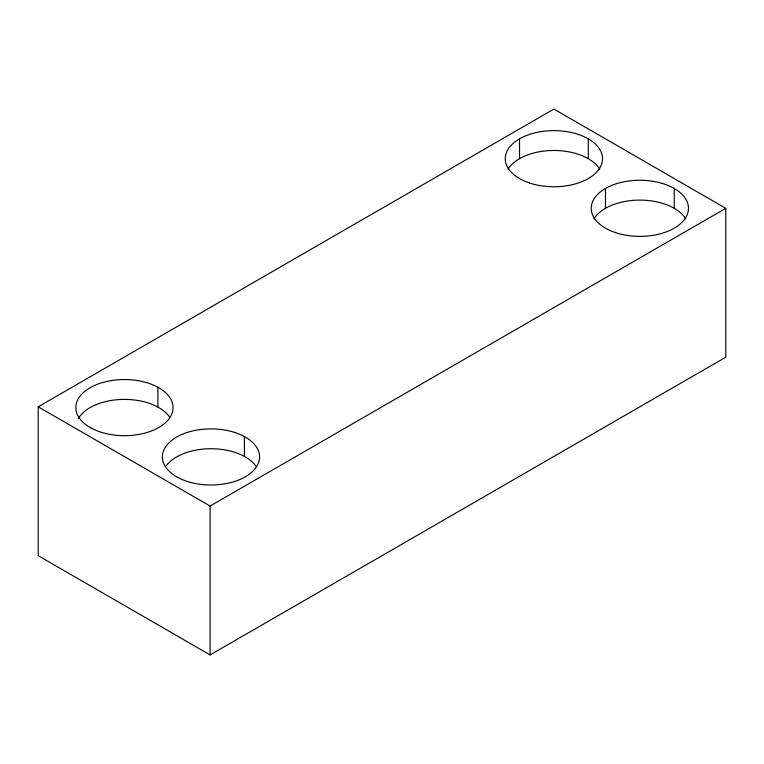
<?xml version="1.0" encoding="UTF-8"?>
<svg xmlns="http://www.w3.org/2000/svg" width="764" height="764" viewBox="0 0 764 764"><rect width="100%" height="100%" fill="white"/><g stroke="black" fill="none" stroke-linecap="round" stroke-linejoin="round"><path stroke-width="1.15" d="M38.2 406.811L553.9 109.071L725.8 208.324L725.8 357.189L210.1 654.929L38.2 555.676L38.2 406.811L210.1 506.054L725.8 208.324M674.23 188.469L674.23 208.324M605.47 188.469L605.47 208.324M588.28 138.847L588.28 158.692M519.52 138.847L519.52 158.692M244.432 436.578L244.432 456.423M210.1 506.054L210.1 654.929M157.909 387.243L157.909 407.097M78.291 418.672A48.619 28.067 0 0 1 123.157 399.41A48.619 28.067 0 0 1 169.751 417.259M165.864 466.336A48.619 28.067 0 0 1 211.208 448.726A48.619 28.067 0 0 1 256.274 466.584M508.003 169.283A48.619 28.067 0 0 1 553.9 150.479A48.619 28.067 0 0 1 599.797 169.283M593.953 218.905A48.619 28.067 0 0 1 639.85 200.101A48.619 28.067 0 0 1 685.747 218.905M177.535 477.319L175.386 476.067A48.619 28.067 0 0 1 199.117 429.721A48.619 28.067 0 0 1 258.012 464.054A48.619 28.067 0 0 1 177.535 477.319M91.002 427.993L88.853 426.742A48.619 28.067 0 0 1 112.585 380.396A48.619 28.067 0 0 1 171.489 414.728A48.619 28.067 0 0 1 91.002 427.993M529.586 183.007A48.619 28.067 0 0 0 602.519 158.692A48.619 28.067 0 0 0 529.586 134.388A48.619 28.067 0 0 0 529.586 183.007M615.536 232.628A48.619 28.067 0 0 0 688.469 208.324A48.619 28.067 0 0 0 615.536 184.009A48.619 28.067 0 0 0 615.536 232.628"/></g></svg>
